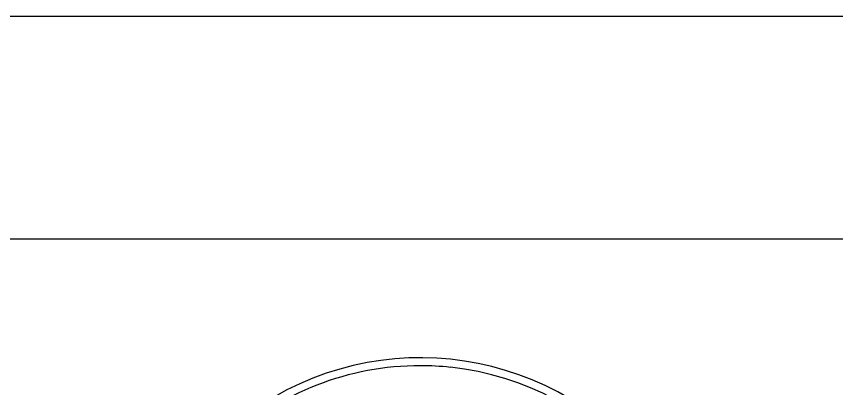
# Model space of a CAD drawing. Extents: x -13865 to -13271, y -11108 to -10688.
# Drawn here: x -13512.5 to -13442.4, y -10719.8 to -10688 of the extents above; entities that cross this region are included whole.
import ezdxf

# ---------------------------------------------------------------- set-up
doc = ezdxf.new("R2010")
doc.units = 0
doc.header["$LTSCALE"] = 7
doc.layers.get('0').update_dxf_attribs({"color": 2, "linetype": 'CONTINUOUS'})
doc.layers.add('FL0712_R4_DXF_CONTINUOUS_LINE', color=7, linetype='CONTINUOUS')
doc.layers.add('TXT', color=4, linetype='CONTINUOUS')

msp = doc.modelspace()

# ---------------------------------------------------------------- linework, layer by layer
at = {"linetype": 'Continuous'}
msp.add_lwpolyline([(-13864.92701, -11107.98563), (-13270.92701, -11107.98563), (-13270.92701, -10687.98563), (-13864.92701, -10687.98563)], close=True, dxfattribs=at)
at = {"layer": 'FL0712_R4_DXF_CONTINUOUS_LINE', "color": 7, "linetype": 'Continuous'}
for centre, radius, start, end in [((-13477.96562, -10742.13701), 24.99936, 225.67491, 134.3356242), ((-13477.98124, -10742.14017), 24.32117, 89.9625944, 132.5967042), ((-13477.96477, -10742.13699), 24.31462, 83.9710627, 90.0013834), ((-13477.982, -10742.13705), 24.31819, 270.0392125, 83.9307065)]:
    msp.add_arc(centre, radius, start, end, dxfattribs=at)
at = {"layer": 'TXT', "color": 4}
msp.add_line((-13838.92701, -10706.98563), (-13284.92701, -10706.98563), dxfattribs=at)

doc.saveas('drawing.dxf')
